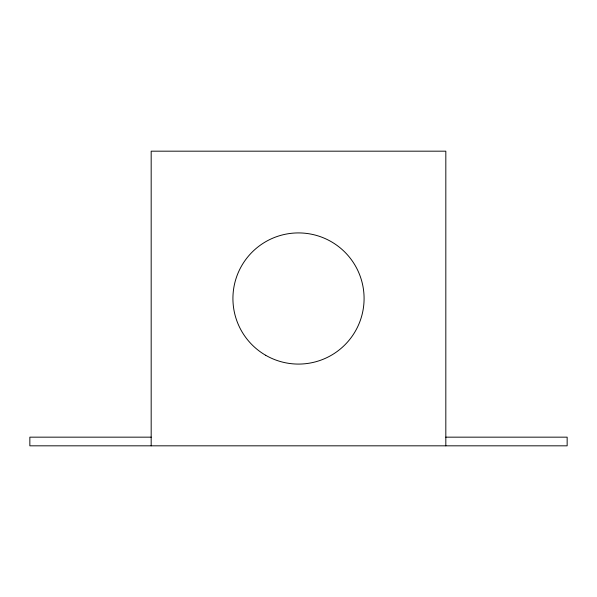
<?xml version="1.0" encoding="UTF-8"?>
<svg xmlns="http://www.w3.org/2000/svg" width="597" height="597" viewBox="0 0 597 597"><rect width="100%" height="100%" fill="white"/><g stroke="black" fill="none" stroke-linecap="round" stroke-linejoin="round"><path stroke-width="0.9" d="M151.175 437.161L29.85 437.161L29.85 445.825L567.15 445.825L567.15 437.161L445.825 437.161M445.825 445.825L445.825 151.175L151.175 151.175L151.175 445.825M265.71 355.297A65.588 65.588 0 0 0 364.088 298.5A65.588 65.588 0 0 0 265.71 241.703A65.588 65.588 0 0 0 265.71 355.297"/></g></svg>
